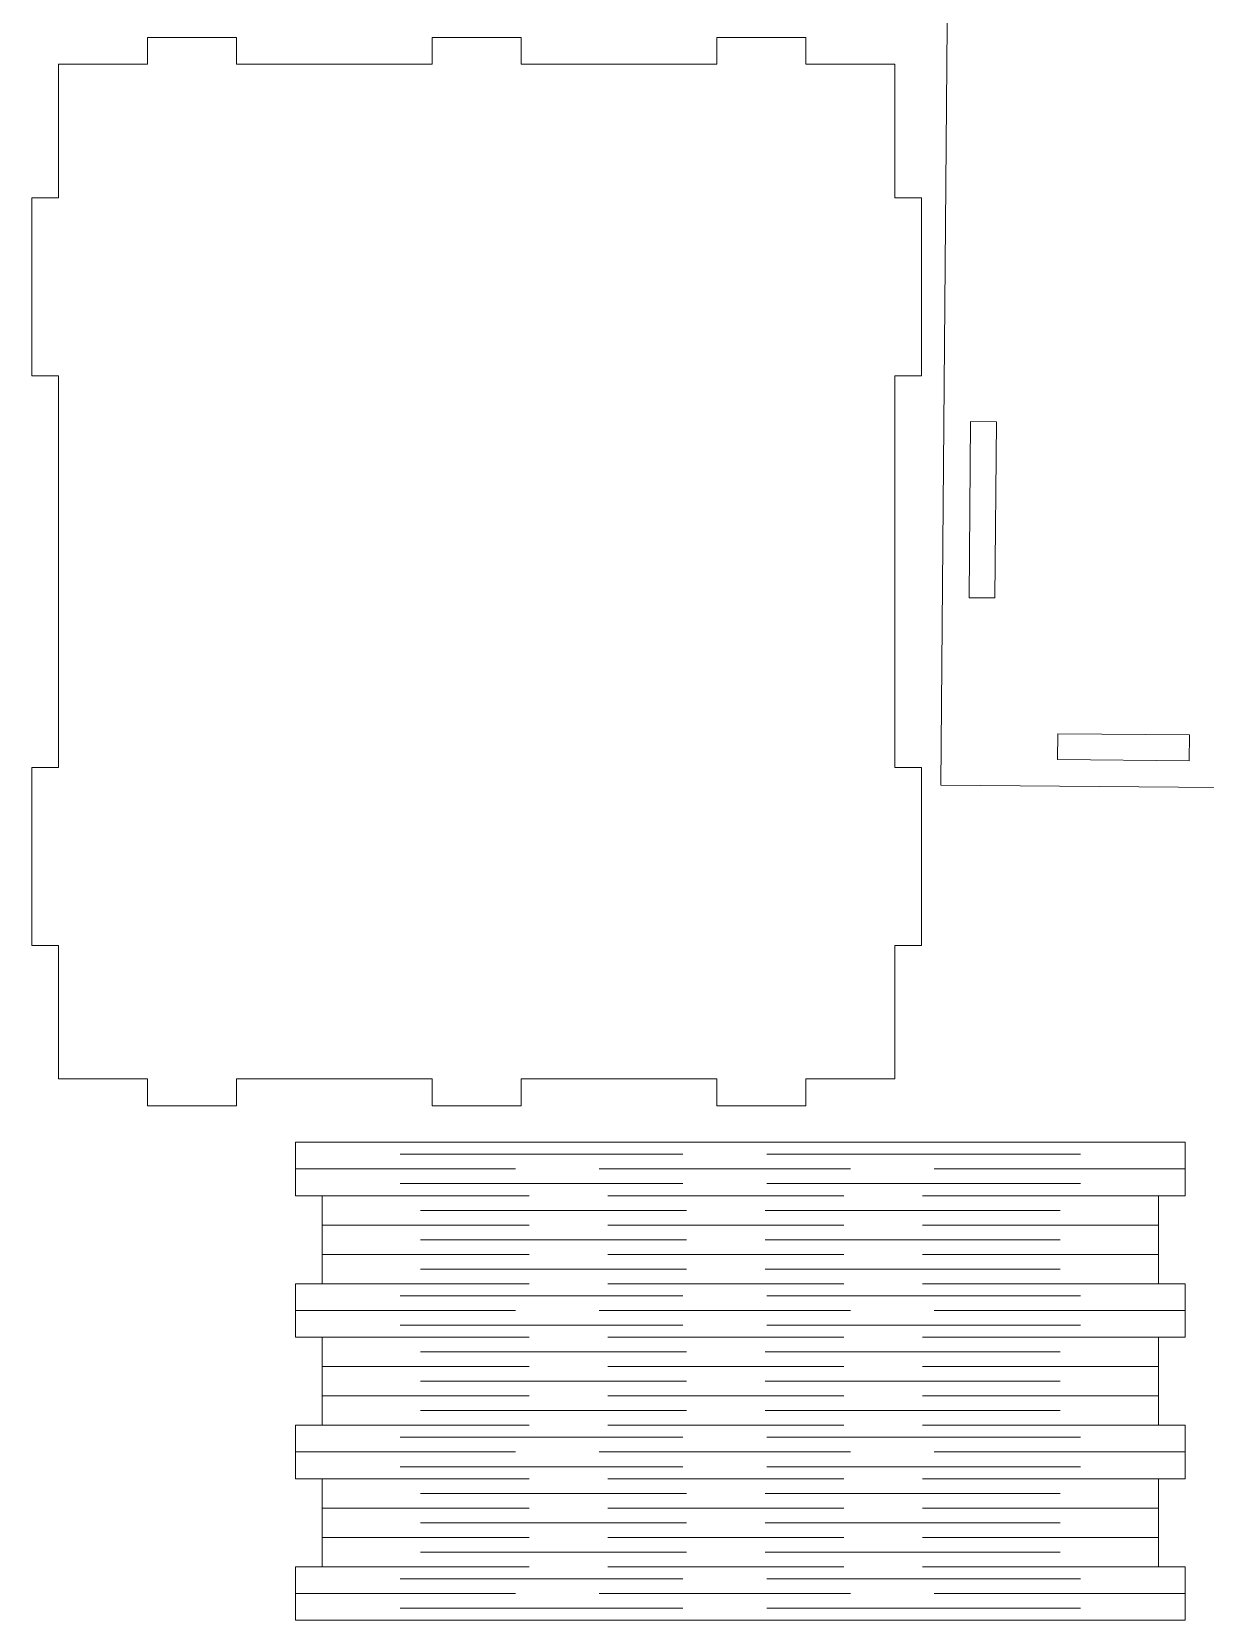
# Model space of a CAD drawing. Header units: millimetres. Extents: x -459 to 459, y -512 to 512.
# Drawn here: x -150.5 to -18.6, y -500.5 to -322.1 of the extents above; entities that cross this region are included whole.
import ezdxf

# ---------------------------------------------------------------- set-up
doc = ezdxf.new("R2010")
doc.units = ezdxf.units.MM
doc.header["$MEASUREMENT"] = 0
doc.layers.add('Camada 1', color=7, linetype='Continuous')

msp = doc.modelspace()

# ---------------------------------------------------------------- linework, layer by layer
at = {"layer": 'Camada 1', "color": 250, "lineweight": 20}
for points, knots in [([(1.2192, -382.9983), (1.2192, -382.9983), (-8.2192, -407.0651), (-8.2192, -407.0651), (-8.2192, -407.0651), (-8.2192, -407.0651), (-48.2821, -406.7314), (-48.2821, -406.7314), (-48.2821, -406.7314), (-48.2821, -406.7314), (-47.2328, -280.7358), (-47.2328, -280.7358), (-47.2328, -280.7358), (-47.2328, -280.7358), (-6.6367, -281.0738), (-6.6367, -281.0738), (-6.6367, -281.0738), (-6.6367, -281.0738), (-6.2865, -283.6477), (-6.2865, -283.6477), (-6.2865, -283.6477), (-4.9007, -293.8337), (-2.1175, -303.799), (1.9755, -313.2289), (1.9755, -313.2289), (11.7511, -335.7508), (29.8805, -353.3094), (52.699, -362.3608), (52.699, -362.3608), (75.5168, -371.412), (100.7519, -371.0555), (123.3073, -361.3593), (123.3073, -361.3593), (133.8384, -356.8321), (140.7757, -346.5947), (141.0775, -335.1358), (141.0775, -335.1358), (141.3788, -323.6988), (134.971, -313.0786), (124.7126, -308.0129), (124.7126, -308.0129), (112.6782, -302.0703), (99.9781, -297.5263), (86.9053, -294.4858), (86.9053, -294.4858), (86.9053, -294.4858), (47.9452, -285.4243), (47.9452, -285.4243), (47.9452, -285.4243), (31.8323, -281.6767), (16.1599, -276.1432), (1.266, -268.9433), (1.266, -268.9433), (-26.9131, -255.321), (-45.0715, -227.044), (-45.7344, -195.752), (-45.7344, -195.752), (-46.3968, -164.4877), (-29.4285, -135.4263), (-1.8759, -120.636), (-1.8759, -120.636), (44.7086, -95.6292), (101.5809, -100.6839), (142.965, -133.1255), (142.965, -133.1255), (142.965, -133.1255), (149.916, -108.3715), (149.916, -108.3715), (149.916, -108.3715), (149.916, -108.3715), (190.2079, -108.7071), (190.2079, -108.7071), (190.2079, -108.7071), (190.2079, -108.7071), (189.1587, -234.7027), (189.1587, -234.7027), (189.1587, -234.7027), (189.1587, -234.7027), (148.5377, -234.3645), (148.5377, -234.3645), (148.5377, -234.3645), (148.5377, -234.3645), (148.2087, -231.7628), (148.2087, -231.7628), (148.2087, -231.7628), (144.4803, -202.2806), (127.2608, -176.204), (101.6112, -161.1974), (101.6112, -161.1974), (79.1495, -148.0558), (51.4069, -147.1718), (28.154, -158.8565), (28.154, -158.8565), (16.7234, -164.6004), (10.1923, -176.9621), (11.8893, -189.6418), (11.8893, -189.6418), (13.5863, -202.3221), (23.1373, -212.5307), (35.6767, -215.0669), (35.6767, -215.0669), (49.6805, -217.8994), (63.7147, -220.5815), (77.7761, -223.1128), (77.7761, -223.1128), (77.7761, -223.1128), (117.1433, -230.1995), (117.1433, -230.1995), (117.1433, -230.1995), (132.5308, -232.9694), (147.3175, -238.4993), (160.7465, -246.5062), (160.7465, -246.5062), (181.8696, -259.1007), (196.8278, -279.8912), (202.0552, -303.9221), (202.0552, -303.9221), (204.6402, -315.8055), (204.7565, -328.1123), (202.3966, -340.0423), (202.3966, -340.0423), (200.0362, -351.9741), (195.246, -363.3033), (188.3305, -373.3093), (188.3305, -373.3093), (177.1613, -389.4699), (161.1414, -401.6715), (142.5939, -408.145), (142.5939, -408.145), (142.5939, -408.145), (142.1017, -408.3168), (142.1017, -408.3168), (142.1017, -408.3168), (142.1017, -408.3168), (47.1482, -407.5261), (47.1482, -407.5261), (47.1482, -407.5261), (47.1482, -407.5261), (46.7318, -407.3988), (46.7318, -407.3988), (46.7318, -407.3988), (30.1067, -402.3178), (14.6346, -394.0164), (1.2192, -382.9983)], [0, 0, 0, 0, 0.02702703, 0.02702703, 0.02702703, 0.02702703, 0.05405405, 0.05405405, 0.05405405, 0.05405405, 0.08108108, 0.08108108, 0.08108108, 0.08108108, 0.10810811, 0.10810811, 0.10810811, 0.10810811, 0.13513514, 0.13513514, 0.13513514, 0.13513514, 0.16216216, 0.16216216, 0.16216216, 0.16216216, 0.18918919, 0.18918919, 0.18918919, 0.18918919, 0.21621622, 0.21621622, 0.21621622, 0.21621622, 0.24324324, 0.24324324, 0.24324324, 0.24324324, 0.27027027, 0.27027027, 0.27027027, 0.27027027, 0.2972973, 0.2972973, 0.2972973, 0.2972973, 0.32432432, 0.32432432, 0.32432432, 0.32432432, 0.35135135, 0.35135135, 0.35135135, 0.35135135, 0.37837838, 0.37837838, 0.37837838, 0.37837838, 0.40540541, 0.40540541, 0.40540541, 0.40540541, 0.43243243, 0.43243243, 0.43243243, 0.43243243, 0.45945946, 0.45945946, 0.45945946, 0.45945946, 0.48648649, 0.48648649, 0.48648649, 0.48648649, 0.51351351, 0.51351351, 0.51351351, 0.51351351, 0.54054054, 0.54054054, 0.54054054, 0.54054054, 0.56756757, 0.56756757, 0.56756757, 0.56756757, 0.59459459, 0.59459459, 0.59459459, 0.59459459, 0.62162162, 0.62162162, 0.62162162, 0.62162162, 0.64864865, 0.64864865, 0.64864865, 0.64864865, 0.67567568, 0.67567568, 0.67567568, 0.67567568, 0.7027027, 0.7027027, 0.7027027, 0.7027027, 0.72972973, 0.72972973, 0.72972973, 0.72972973, 0.75675676, 0.75675676, 0.75675676, 0.75675676, 0.78378378, 0.78378378, 0.78378378, 0.78378378, 0.81081081, 0.81081081, 0.81081081, 0.81081081, 0.83783784, 0.83783784, 0.83783784, 0.83783784, 0.86486486, 0.86486486, 0.86486486, 0.86486486, 0.89189189, 0.89189189, 0.89189189, 0.89189189, 0.91891892, 0.91891892, 0.91891892, 0.91891892, 0.94594595, 0.94594595, 0.94594595, 0.94594595, 1, 1, 1, 1]), ([(-127.4507, -439.7241), (-127.4507, -439.7241), (-105.4507, -439.7241), (-105.4507, -439.7241), (-105.4507, -439.7241), (-105.4507, -439.7241), (-105.4507, -442.7241), (-105.4507, -442.7241), (-105.4507, -442.7241), (-105.4507, -442.7241), (-95.4507, -442.7241), (-95.4507, -442.7241), (-95.4507, -442.7241), (-95.4507, -442.7241), (-95.4507, -439.7241), (-95.4507, -439.7241), (-95.4507, -439.7241), (-95.4507, -439.7241), (-73.4507, -439.7241), (-73.4507, -439.7241), (-73.4507, -439.7241), (-73.4507, -439.7241), (-73.4507, -442.7241), (-73.4507, -442.7241), (-73.4507, -442.7241), (-73.4507, -442.7241), (-63.4507, -442.7241), (-63.4507, -442.7241), (-63.4507, -442.7241), (-63.4507, -442.7241), (-63.4507, -439.7241), (-63.4507, -439.7241), (-63.4507, -439.7241), (-63.4507, -439.7241), (-53.4507, -439.7241), (-53.4507, -439.7241), (-53.4507, -439.7241), (-53.4507, -439.7241), (-53.4507, -424.7241), (-53.4507, -424.7241), (-53.4507, -424.7241), (-53.4507, -424.7241), (-50.4507, -424.7241), (-50.4507, -424.7241), (-50.4507, -424.7241), (-50.4507, -424.7241), (-50.4507, -404.7241), (-50.4507, -404.7241), (-50.4507, -404.7241), (-50.4507, -404.7241), (-53.4507, -404.7241), (-53.4507, -404.7241), (-53.4507, -404.7241), (-53.4507, -404.7241), (-53.4507, -360.7241), (-53.4507, -360.7241), (-53.4507, -360.7241), (-53.4507, -360.7241), (-50.4507, -360.7241), (-50.4507, -360.7241), (-50.4507, -360.7241), (-50.4507, -360.7241), (-50.4507, -340.7241), (-50.4507, -340.7241), (-50.4507, -340.7241), (-50.4507, -340.7241), (-53.4507, -340.7241), (-53.4507, -340.7241), (-53.4507, -340.7241), (-53.4507, -340.7241), (-53.4507, -325.7241), (-53.4507, -325.7241), (-53.4507, -325.7241), (-53.4507, -325.7241), (-63.4507, -325.7241), (-63.4507, -325.7241), (-63.4507, -325.7241), (-63.4507, -325.7241), (-63.4507, -322.7241), (-63.4507, -322.7241), (-63.4507, -322.7241), (-63.4507, -322.7241), (-73.4507, -322.7241), (-73.4507, -322.7241), (-73.4507, -322.7241), (-73.4507, -322.7241), (-73.4507, -325.7241), (-73.4507, -325.7241), (-73.4507, -325.7241), (-73.4507, -325.7241), (-95.4507, -325.7241), (-95.4507, -325.7241), (-95.4507, -325.7241), (-95.4507, -325.7241), (-95.4507, -322.7241), (-95.4507, -322.7241), (-95.4507, -322.7241), (-95.4507, -322.7241), (-105.4507, -322.7241), (-105.4507, -322.7241), (-105.4507, -322.7241), (-105.4507, -322.7241), (-105.4507, -325.7241), (-105.4507, -325.7241), (-105.4507, -325.7241), (-105.4507, -325.7241), (-127.4507, -325.7241), (-127.4507, -325.7241), (-127.4507, -325.7241), (-127.4507, -325.7241), (-127.4507, -322.7241), (-127.4507, -322.7241), (-127.4507, -322.7241), (-127.4507, -322.7241), (-137.4507, -322.7241), (-137.4507, -322.7241), (-137.4507, -322.7241), (-137.4507, -322.7241), (-137.4507, -325.7241), (-137.4507, -325.7241), (-137.4507, -325.7241), (-137.4507, -325.7241), (-147.4507, -325.7241), (-147.4507, -325.7241), (-147.4507, -325.7241), (-147.4507, -325.7241), (-147.4507, -340.7241), (-147.4507, -340.7241), (-147.4507, -340.7241), (-147.4507, -340.7241), (-150.4507, -340.7241), (-150.4507, -340.7241), (-150.4507, -340.7241), (-150.4507, -340.7241), (-150.4507, -360.7241), (-150.4507, -360.7241), (-150.4507, -360.7241), (-150.4507, -360.7241), (-147.4507, -360.7241), (-147.4507, -360.7241), (-147.4507, -360.7241), (-147.4507, -360.7241), (-147.4507, -404.7241), (-147.4507, -404.7241), (-147.4507, -404.7241), (-147.4507, -404.7241), (-150.4507, -404.7241), (-150.4507, -404.7241), (-150.4507, -404.7241), (-150.4507, -404.7241), (-150.4507, -424.7241), (-150.4507, -424.7241), (-150.4507, -424.7241), (-150.4507, -424.7241), (-147.4507, -424.7241), (-147.4507, -424.7241), (-147.4507, -424.7241), (-147.4507, -424.7241), (-147.4507, -439.7241), (-147.4507, -439.7241), (-147.4507, -439.7241), (-147.4507, -439.7241), (-137.4507, -439.7241), (-137.4507, -439.7241), (-137.4507, -439.7241), (-137.4507, -439.7241), (-137.4507, -442.7241), (-137.4507, -442.7241), (-137.4507, -442.7241), (-137.4507, -442.7241), (-127.4507, -442.7241), (-127.4507, -442.7241), (-127.4507, -442.7241), (-127.4507, -442.7241), (-127.4507, -439.7241), (-127.4507, -439.7241)], [0, 0, 0, 0, 0.02222222, 0.02222222, 0.02222222, 0.02222222, 0.04444444, 0.04444444, 0.04444444, 0.04444444, 0.06666667, 0.06666667, 0.06666667, 0.06666667, 0.08888889, 0.08888889, 0.08888889, 0.08888889, 0.11111111, 0.11111111, 0.11111111, 0.11111111, 0.13333333, 0.13333333, 0.13333333, 0.13333333, 0.15555556, 0.15555556, 0.15555556, 0.15555556, 0.17777778, 0.17777778, 0.17777778, 0.17777778, 0.2, 0.2, 0.2, 0.2, 0.22222222, 0.22222222, 0.22222222, 0.22222222, 0.24444444, 0.24444444, 0.24444444, 0.24444444, 0.26666667, 0.26666667, 0.26666667, 0.26666667, 0.28888889, 0.28888889, 0.28888889, 0.28888889, 0.31111111, 0.31111111, 0.31111111, 0.31111111, 0.33333333, 0.33333333, 0.33333333, 0.33333333, 0.35555556, 0.35555556, 0.35555556, 0.35555556, 0.37777778, 0.37777778, 0.37777778, 0.37777778, 0.4, 0.4, 0.4, 0.4, 0.42222222, 0.42222222, 0.42222222, 0.42222222, 0.44444444, 0.44444444, 0.44444444, 0.44444444, 0.46666667, 0.46666667, 0.46666667, 0.46666667, 0.48888889, 0.48888889, 0.48888889, 0.48888889, 0.51111111, 0.51111111, 0.51111111, 0.51111111, 0.53333333, 0.53333333, 0.53333333, 0.53333333, 0.55555556, 0.55555556, 0.55555556, 0.55555556, 0.57777778, 0.57777778, 0.57777778, 0.57777778, 0.6, 0.6, 0.6, 0.6, 0.62222222, 0.62222222, 0.62222222, 0.62222222, 0.64444444, 0.64444444, 0.64444444, 0.64444444, 0.66666667, 0.66666667, 0.66666667, 0.66666667, 0.68888889, 0.68888889, 0.68888889, 0.68888889, 0.71111111, 0.71111111, 0.71111111, 0.71111111, 0.73333333, 0.73333333, 0.73333333, 0.73333333, 0.75555556, 0.75555556, 0.75555556, 0.75555556, 0.77777778, 0.77777778, 0.77777778, 0.77777778, 0.8, 0.8, 0.8, 0.8, 0.82222222, 0.82222222, 0.82222222, 0.82222222, 0.84444444, 0.84444444, 0.84444444, 0.84444444, 0.86666667, 0.86666667, 0.86666667, 0.86666667, 0.88888889, 0.88888889, 0.88888889, 0.88888889, 0.91111111, 0.91111111, 0.91111111, 0.91111111, 0.93333333, 0.93333333, 0.93333333, 0.93333333, 0.95555556, 0.95555556, 0.95555556, 0.95555556, 1, 1, 1, 1]), ([(-45.1065, -385.6571), (-45.1065, -385.6571), (-42.2067, -385.6813), (-42.2067, -385.6813), (-42.2067, -385.6813), (-42.2067, -385.6813), (-42.0417, -365.882), (-42.0417, -365.882), (-42.0417, -365.882), (-42.0417, -365.882), (-44.9416, -365.8578), (-44.9416, -365.8578), (-44.9416, -365.8578), (-44.9416, -365.8578), (-45.1065, -385.6571), (-45.1065, -385.6571)], [0, 0, 0, 0, 0.2, 0.2, 0.2, 0.2, 0.4, 0.4, 0.4, 0.4, 0.6, 0.6, 0.6, 0.6, 1, 1, 1, 1]), ([(-20.3581, -403.9639), (-20.3581, -403.9639), (-20.334, -401.064), (-20.334, -401.064), (-20.334, -401.064), (-20.334, -401.064), (-35.1334, -400.9407), (-35.1334, -400.9407), (-35.1334, -400.9407), (-35.1334, -400.9407), (-35.1576, -403.8406), (-35.1576, -403.8406), (-35.1576, -403.8406), (-35.1576, -403.8406), (-20.3581, -403.9639), (-20.3581, -403.9639)], [0, 0, 0, 0, 0.2, 0.2, 0.2, 0.2, 0.4, 0.4, 0.4, 0.4, 0.6, 0.6, 0.6, 0.6, 1, 1, 1, 1]), ([(-20.8125, -468.7354), (-20.8125, -468.7354), (-20.8125, -462.7325), (-20.8125, -462.7325), (-20.8125, -462.7325), (-20.8125, -462.7325), (-23.8125, -462.7325), (-23.8125, -462.7325), (-23.8125, -462.7325), (-23.8125, -462.7325), (-23.8125, -452.8362), (-23.8125, -452.8362), (-23.8125, -452.8362), (-23.8125, -452.8362), (-20.8125, -452.8362), (-20.8125, -452.8362), (-20.8125, -452.8362), (-20.8125, -452.8362), (-20.8125, -446.8333), (-20.8125, -446.8333), (-20.8125, -446.8333), (-20.8125, -446.8333), (-120.8125, -446.8333), (-120.8125, -446.8333), (-120.8125, -446.8333), (-120.8125, -446.8333), (-120.8125, -452.8362), (-120.8125, -452.8362), (-120.8125, -452.8362), (-120.8125, -452.8362), (-117.8125, -452.8362), (-117.8125, -452.8362), (-117.8125, -452.8362), (-117.8125, -452.8362), (-117.8125, -462.7325), (-117.8125, -462.7325), (-117.8125, -462.7325), (-117.8125, -462.7325), (-120.8125, -462.7325), (-120.8125, -462.7325), (-120.8125, -462.7325), (-120.8125, -462.7325), (-120.8125, -468.7354), (-120.8125, -468.7354), (-120.8125, -468.7354), (-120.8125, -468.7354), (-117.8125, -468.7354), (-117.8125, -468.7354), (-117.8125, -468.7354), (-117.8125, -468.7354), (-117.8125, -478.6318), (-117.8125, -478.6318), (-117.8125, -478.6318), (-117.8125, -478.6318), (-120.8125, -478.6318), (-120.8125, -478.6318), (-120.8125, -478.6318), (-120.8125, -478.6318), (-120.8125, -484.6347), (-120.8125, -484.6347), (-120.8125, -484.6347), (-120.8125, -484.6347), (-117.8125, -484.6347), (-117.8125, -484.6347), (-117.8125, -484.6347), (-117.8125, -484.6347), (-117.8125, -494.531), (-117.8125, -494.531), (-117.8125, -494.531), (-117.8125, -494.531), (-120.8125, -494.531), (-120.8125, -494.531), (-120.8125, -494.531), (-120.8125, -494.531), (-120.8125, -500.5339), (-120.8125, -500.5339), (-120.8125, -500.5339), (-120.8125, -500.5339), (-20.8125, -500.5339), (-20.8125, -500.5339), (-20.8125, -500.5339), (-20.8125, -500.5339), (-20.8125, -494.531), (-20.8125, -494.531), (-20.8125, -494.531), (-20.8125, -494.531), (-23.8125, -494.531), (-23.8125, -494.531), (-23.8125, -494.531), (-23.8125, -494.531), (-23.8125, -484.6347), (-23.8125, -484.6347), (-23.8125, -484.6347), (-23.8125, -484.6347), (-20.8125, -484.6347), (-20.8125, -484.6347), (-20.8125, -484.6347), (-20.8125, -484.6347), (-20.8125, -478.6318), (-20.8125, -478.6318), (-20.8125, -478.6318), (-20.8125, -478.6318), (-23.8125, -478.6318), (-23.8125, -478.6318), (-23.8125, -478.6318), (-23.8125, -478.6318), (-23.8125, -468.7354), (-23.8125, -468.7354), (-23.8125, -468.7354), (-23.8125, -468.7354), (-20.8125, -468.7354), (-20.8125, -468.7354)], [0, 0, 0, 0, 0.03448276, 0.03448276, 0.03448276, 0.03448276, 0.06896552, 0.06896552, 0.06896552, 0.06896552, 0.10344828, 0.10344828, 0.10344828, 0.10344828, 0.13793103, 0.13793103, 0.13793103, 0.13793103, 0.17241379, 0.17241379, 0.17241379, 0.17241379, 0.20689655, 0.20689655, 0.20689655, 0.20689655, 0.24137931, 0.24137931, 0.24137931, 0.24137931, 0.27586207, 0.27586207, 0.27586207, 0.27586207, 0.31034483, 0.31034483, 0.31034483, 0.31034483, 0.34482759, 0.34482759, 0.34482759, 0.34482759, 0.37931034, 0.37931034, 0.37931034, 0.37931034, 0.4137931, 0.4137931, 0.4137931, 0.4137931, 0.44827586, 0.44827586, 0.44827586, 0.44827586, 0.48275862, 0.48275862, 0.48275862, 0.48275862, 0.51724138, 0.51724138, 0.51724138, 0.51724138, 0.55172414, 0.55172414, 0.55172414, 0.55172414, 0.5862069, 0.5862069, 0.5862069, 0.5862069, 0.62068966, 0.62068966, 0.62068966, 0.62068966, 0.65517241, 0.65517241, 0.65517241, 0.65517241, 0.68965517, 0.68965517, 0.68965517, 0.68965517, 0.72413793, 0.72413793, 0.72413793, 0.72413793, 0.75862069, 0.75862069, 0.75862069, 0.75862069, 0.79310345, 0.79310345, 0.79310345, 0.79310345, 0.82758621, 0.82758621, 0.82758621, 0.82758621, 0.86206897, 0.86206897, 0.86206897, 0.86206897, 0.89655172, 0.89655172, 0.89655172, 0.89655172, 0.93103448, 0.93103448, 0.93103448, 0.93103448, 1, 1, 1, 1])]:
    msp.add_open_spline(points, degree=3, knots=knots, dxfattribs=at)
for points in [[(-77.2607, -448.1856), (-77.2607, -448.1856), (-109.0524, -448.1856), (-109.0524, -448.1856)], [(-32.5726, -448.1856), (-32.5726, -448.1856), (-67.8528, -448.1856), (-67.8528, -448.1856)], [(-96.0769, -449.8348), (-96.0769, -449.8348), (-120.8125, -449.8348), (-120.8125, -449.8348)], [(-77.2607, -451.4841), (-77.2607, -451.4841), (-109.0524, -451.4841), (-109.0524, -451.4841)], [(-58.4446, -449.8348), (-58.4446, -449.8348), (-86.6687, -449.8348), (-86.6687, -449.8348)], [(-32.5726, -451.4841), (-32.5726, -451.4841), (-67.8528, -451.4841), (-67.8528, -451.4841)], [(-20.8125, -449.8348), (-20.8125, -449.8348), (-49.0366, -449.8348), (-49.0366, -449.8348)], [(-94.561, -452.8365), (-94.561, -452.8365), (-117.8125, -452.8365), (-117.8125, -452.8365)], [(-59.1867, -452.8365), (-59.1867, -452.8365), (-85.7173, -452.8365), (-85.7173, -452.8365)], [(-23.8125, -452.8365), (-23.8125, -452.8365), (-50.3432, -452.8365), (-50.3432, -452.8365)], [(-76.8738, -454.4861), (-76.8738, -454.4861), (-106.758, -454.4861), (-106.758, -454.4861)], [(-34.867, -454.4861), (-34.867, -454.4861), (-68.0304, -454.4861), (-68.0304, -454.4861)], [(-94.561, -456.1353), (-94.561, -456.1353), (-117.8125, -456.1353), (-117.8125, -456.1353)], [(-59.1867, -456.1353), (-59.1867, -456.1353), (-85.7173, -456.1353), (-85.7173, -456.1353)], [(-23.8125, -456.1353), (-23.8125, -456.1353), (-50.3432, -456.1353), (-50.3432, -456.1353)], [(-76.8738, -457.7846), (-76.8738, -457.7846), (-106.758, -457.7846), (-106.758, -457.7846)], [(-34.867, -457.7846), (-34.867, -457.7846), (-68.0304, -457.7846), (-68.0304, -457.7846)], [(-94.561, -459.4339), (-94.561, -459.4339), (-117.8125, -459.4339), (-117.8125, -459.4339)], [(-59.1867, -459.4339), (-59.1867, -459.4339), (-85.7173, -459.4339), (-85.7173, -459.4339)], [(-23.8125, -459.4339), (-23.8125, -459.4339), (-50.3432, -459.4339), (-50.3432, -459.4339)], [(-76.8738, -461.0833), (-76.8738, -461.0833), (-106.758, -461.0833), (-106.758, -461.0833)], [(-34.867, -461.0833), (-34.867, -461.0833), (-68.0304, -461.0833), (-68.0304, -461.0833)], [(-94.561, -462.7326), (-94.561, -462.7326), (-117.8125, -462.7326), (-117.8125, -462.7326)], [(-59.1867, -462.7326), (-59.1867, -462.7326), (-85.7173, -462.7326), (-85.7173, -462.7326)], [(-23.8125, -462.7326), (-23.8125, -462.7326), (-50.3432, -462.7326), (-50.3432, -462.7326)], [(-96.0769, -465.734), (-96.0769, -465.734), (-120.8125, -465.734), (-120.8125, -465.734)], [(-77.2607, -464.0848), (-77.2607, -464.0848), (-109.0524, -464.0848), (-109.0524, -464.0848)], [(-58.4446, -465.734), (-58.4446, -465.734), (-86.6687, -465.734), (-86.6687, -465.734)], [(-32.5726, -464.0848), (-32.5726, -464.0848), (-67.8528, -464.0848), (-67.8528, -464.0848)], [(-20.8125, -465.734), (-20.8125, -465.734), (-49.0366, -465.734), (-49.0366, -465.734)], [(-77.2607, -467.3833), (-77.2607, -467.3833), (-109.0524, -467.3833), (-109.0524, -467.3833)], [(-32.5726, -467.3833), (-32.5726, -467.3833), (-67.8528, -467.3833), (-67.8528, -467.3833)], [(-94.561, -468.7357), (-94.561, -468.7357), (-117.8125, -468.7357), (-117.8125, -468.7357)], [(-59.1867, -468.7357), (-59.1867, -468.7357), (-85.7173, -468.7357), (-85.7173, -468.7357)], [(-23.8125, -468.7357), (-23.8125, -468.7357), (-50.3432, -468.7357), (-50.3432, -468.7357)], [(-76.8738, -470.3853), (-76.8738, -470.3853), (-106.758, -470.3853), (-106.758, -470.3853)], [(-34.867, -470.3853), (-34.867, -470.3853), (-68.0304, -470.3853), (-68.0304, -470.3853)], [(-94.561, -472.0345), (-94.561, -472.0345), (-117.8125, -472.0345), (-117.8125, -472.0345)], [(-59.1867, -472.0345), (-59.1867, -472.0345), (-85.7173, -472.0345), (-85.7173, -472.0345)], [(-23.8125, -472.0345), (-23.8125, -472.0345), (-50.3432, -472.0345), (-50.3432, -472.0345)], [(-76.8738, -473.6838), (-76.8738, -473.6838), (-106.758, -473.6838), (-106.758, -473.6838)], [(-34.867, -473.6838), (-34.867, -473.6838), (-68.0304, -473.6838), (-68.0304, -473.6838)], [(-94.561, -475.3331), (-94.561, -475.3331), (-117.8125, -475.3331), (-117.8125, -475.3331)], [(-59.1867, -475.3331), (-59.1867, -475.3331), (-85.7173, -475.3331), (-85.7173, -475.3331)], [(-23.8125, -475.3331), (-23.8125, -475.3331), (-50.3432, -475.3331), (-50.3432, -475.3331)], [(-76.8738, -476.9825), (-76.8738, -476.9825), (-106.758, -476.9825), (-106.758, -476.9825)], [(-34.867, -476.9825), (-34.867, -476.9825), (-68.0304, -476.9825), (-68.0304, -476.9825)], [(-94.561, -478.6318), (-94.561, -478.6318), (-117.8125, -478.6318), (-117.8125, -478.6318)], [(-77.2607, -479.9841), (-77.2607, -479.9841), (-109.0524, -479.9841), (-109.0524, -479.9841)], [(-59.1867, -478.6318), (-59.1867, -478.6318), (-85.7173, -478.6318), (-85.7173, -478.6318)], [(-32.5726, -479.9841), (-32.5726, -479.9841), (-67.8528, -479.9841), (-67.8528, -479.9841)], [(-23.8125, -478.6318), (-23.8125, -478.6318), (-50.3432, -478.6318), (-50.3432, -478.6318)], [(-96.0769, -481.6333), (-96.0769, -481.6333), (-120.8125, -481.6333), (-120.8125, -481.6333)], [(-58.4446, -481.6333), (-58.4446, -481.6333), (-86.6687, -481.6333), (-86.6687, -481.6333)], [(-20.8125, -481.6333), (-20.8125, -481.6333), (-49.0366, -481.6333), (-49.0366, -481.6333)], [(-77.2607, -483.2826), (-77.2607, -483.2826), (-109.0524, -483.2826), (-109.0524, -483.2826)], [(-32.5726, -483.2826), (-32.5726, -483.2826), (-67.8528, -483.2826), (-67.8528, -483.2826)], [(-94.561, -484.6349), (-94.561, -484.6349), (-117.8125, -484.6349), (-117.8125, -484.6349)], [(-59.1867, -484.6349), (-59.1867, -484.6349), (-85.7173, -484.6349), (-85.7173, -484.6349)], [(-23.8125, -484.6349), (-23.8125, -484.6349), (-50.3432, -484.6349), (-50.3432, -484.6349)], [(-76.8738, -486.2845), (-76.8738, -486.2845), (-106.758, -486.2845), (-106.758, -486.2845)], [(-34.867, -486.2845), (-34.867, -486.2845), (-68.0304, -486.2845), (-68.0304, -486.2845)], [(-94.561, -487.9337), (-94.561, -487.9337), (-117.8125, -487.9337), (-117.8125, -487.9337)], [(-59.1867, -487.9337), (-59.1867, -487.9337), (-85.7173, -487.9337), (-85.7173, -487.9337)], [(-23.8125, -487.9337), (-23.8125, -487.9337), (-50.3432, -487.9337), (-50.3432, -487.9337)], [(-76.8738, -489.583), (-76.8738, -489.583), (-106.758, -489.583), (-106.758, -489.583)], [(-34.867, -489.583), (-34.867, -489.583), (-68.0304, -489.583), (-68.0304, -489.583)], [(-94.561, -491.2323), (-94.561, -491.2323), (-117.8125, -491.2323), (-117.8125, -491.2323)], [(-59.1867, -491.2323), (-59.1867, -491.2323), (-85.7173, -491.2323), (-85.7173, -491.2323)], [(-23.8125, -491.2323), (-23.8125, -491.2323), (-50.3432, -491.2323), (-50.3432, -491.2323)], [(-76.8738, -492.8817), (-76.8738, -492.8817), (-106.758, -492.8817), (-106.758, -492.8817)], [(-34.867, -492.8817), (-34.867, -492.8817), (-68.0304, -492.8817), (-68.0304, -492.8817)], [(-94.561, -494.531), (-94.561, -494.531), (-117.8125, -494.531), (-117.8125, -494.531)], [(-77.2607, -495.8833), (-77.2607, -495.8833), (-109.0524, -495.8833), (-109.0524, -495.8833)], [(-59.1867, -494.531), (-59.1867, -494.531), (-85.7173, -494.531), (-85.7173, -494.531)], [(-32.5726, -495.8833), (-32.5726, -495.8833), (-67.8528, -495.8833), (-67.8528, -495.8833)], [(-23.8125, -494.531), (-23.8125, -494.531), (-50.3432, -494.531), (-50.3432, -494.531)], [(-96.0769, -497.5325), (-96.0769, -497.5325), (-120.8125, -497.5325), (-120.8125, -497.5325)], [(-58.4446, -497.5325), (-58.4446, -497.5325), (-86.6687, -497.5325), (-86.6687, -497.5325)], [(-20.8125, -497.5325), (-20.8125, -497.5325), (-49.0366, -497.5325), (-49.0366, -497.5325)], [(-77.2607, -499.1818), (-77.2607, -499.1818), (-109.0524, -499.1818), (-109.0524, -499.1818)], [(-32.5726, -499.1818), (-32.5726, -499.1818), (-67.8528, -499.1818), (-67.8528, -499.1818)]]:
    msp.add_open_spline(points, degree=3, dxfattribs=at)

doc.saveas('drawing.dxf')
